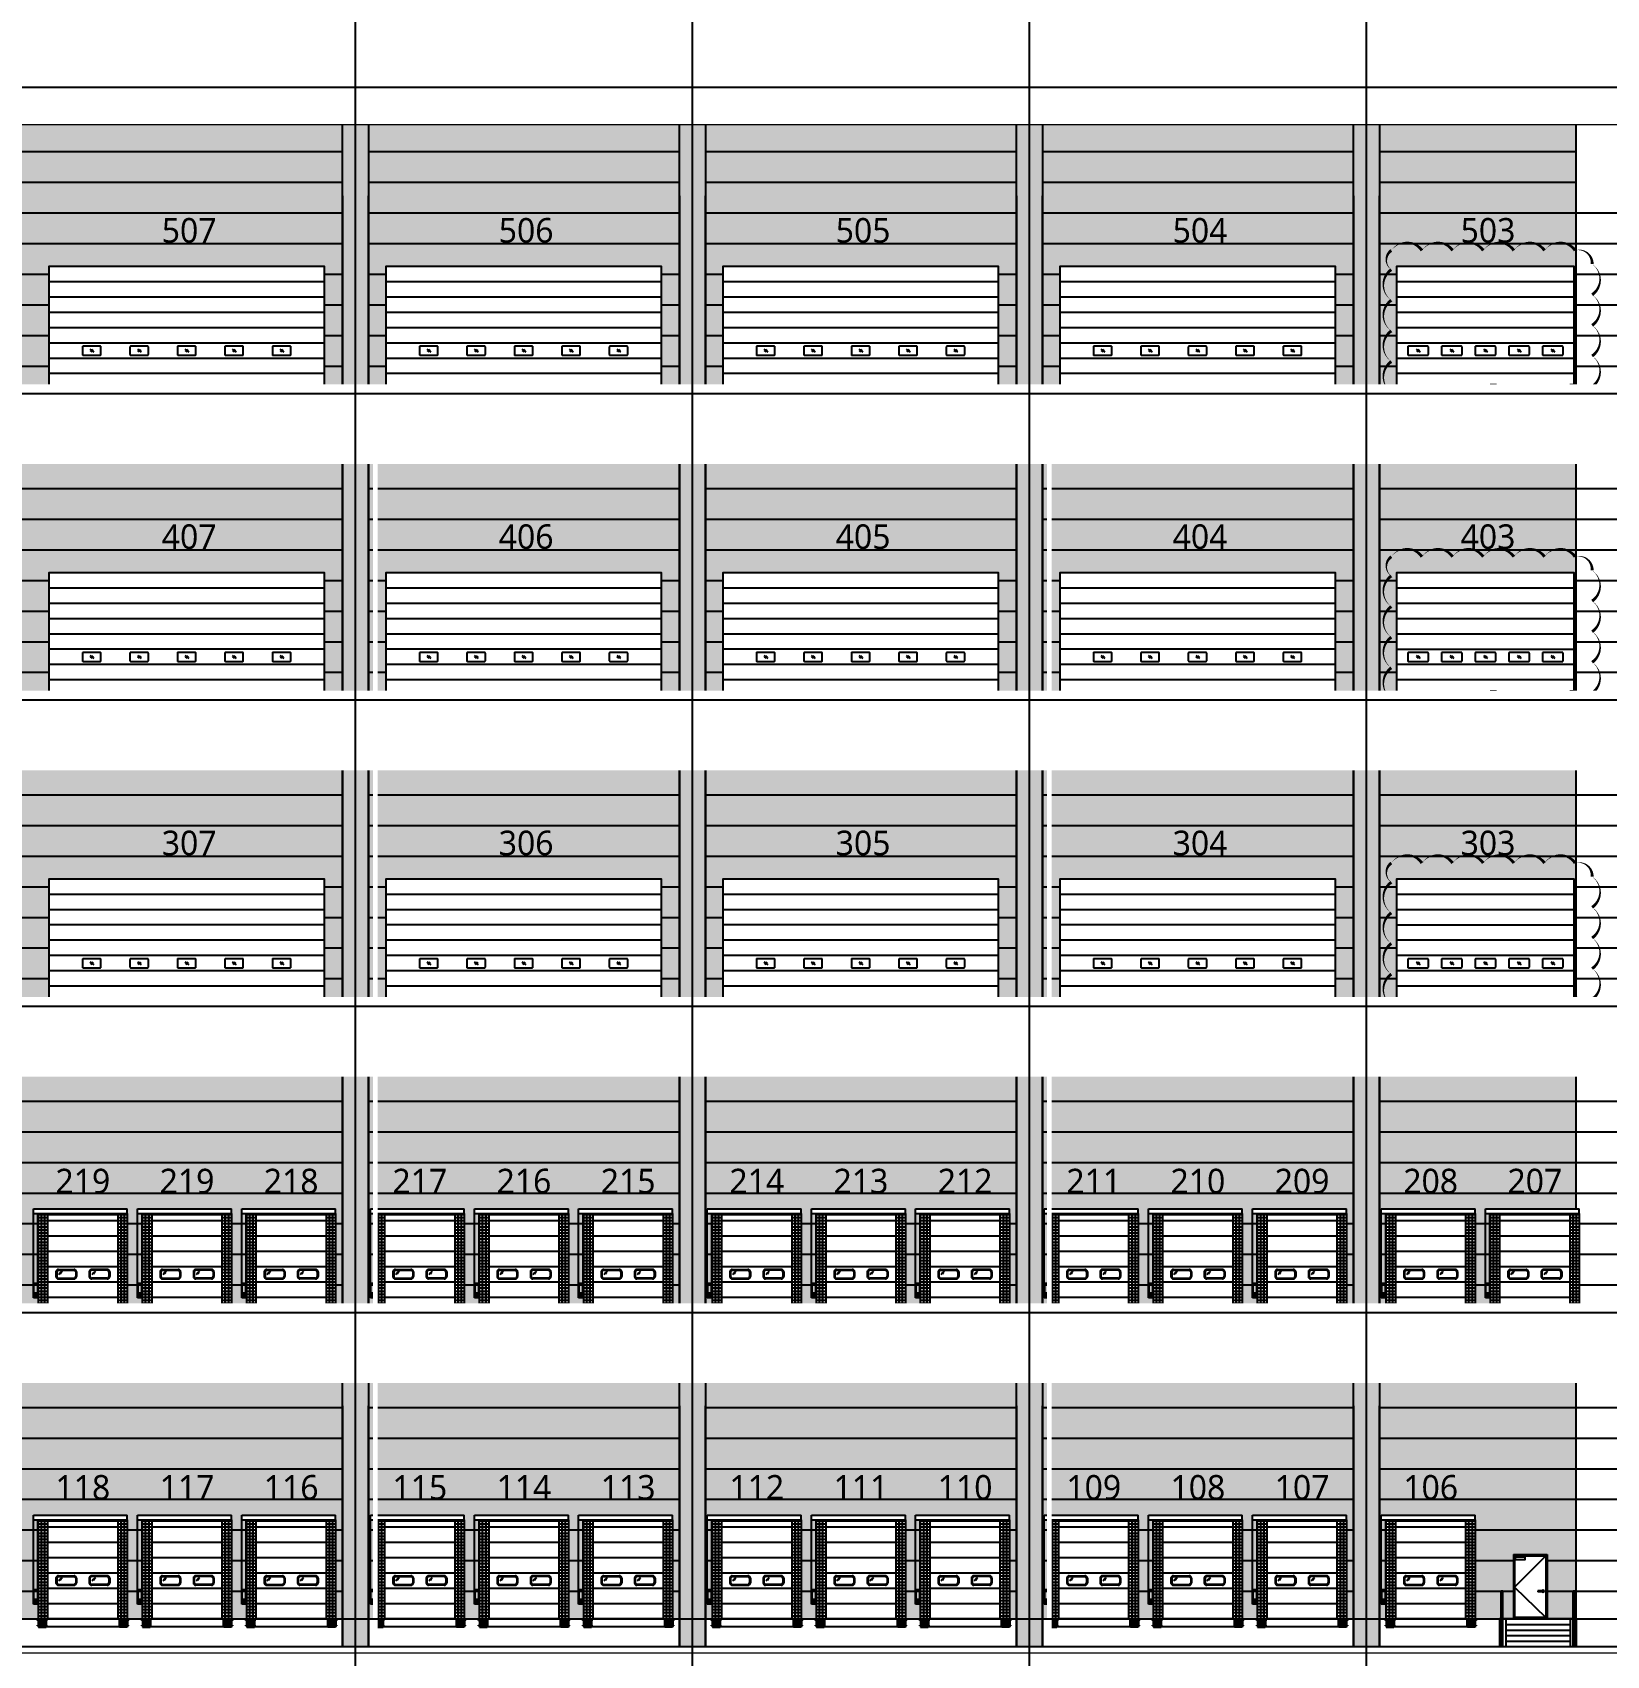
# Model space of a CAD drawing. Header units: millimetres. Extents: x 37653813 to 38677796, y 586285 to 874285.
# Drawn here: x 37830206 to 37881591, y 639234 to 692224 of the extents above; entities that cross this region are included whole.
import ezdxf
from ezdxf.enums import TextEntityAlignment as Align

# ---------------------------------------------------------------- set-up
doc = ezdxf.new("R2010")
doc.units = ezdxf.units.MM
doc.header["$LTSCALE"] = 1000
doc.header["$MEASUREMENT"] = 0
doc.linetypes.add('-HID', pattern=[2.5, 1.5, -1])
doc.linetypes.add('CEN', pattern=[62, 60, -1, 0, -1])
doc.layers.get('0').update_dxf_attribs({"linetype": 'CONTINUOUS'})
doc.layers.get('Defpoints').update_dxf_attribs({"color": 161, "linetype": 'CONTINUOUS'})
for name, color, linetype in [('251', 251, 'CONTINUOUS'), ('cen', 1, 'CONTINUOUS'), ('center(창호)', 1, 'CEN'), ('DOOR', 4, 'CONTINUOUS'), ('DOOR-ELE', 252, 'CONTINUOUS'), ('ELE-2', 3, 'CONTINUOUS'), ('ELE-3', 7, 'CONTINUOUS'), ('ELE-4', 6, 'CONTINUOUS'), ('ELE-5', 5, 'CONTINUOUS'), ('ELE2', 3, 'CONTINUOUS'), ('ELE3', 6, 'CONTINUOUS'), ('ELE4', 4, 'CONTINUOUS'), ('ELE9', 9, 'CONTINUOUS'), ('h 253', 253, 'CONTINUOUS'), ('HAT-251', 251, 'CONTINUOUS'), ('HAT-253', 253, 'CONTINUOUS'), ('LAND-2', 4, 'CONTINUOUS'), ('OPEN', 1, '-HID'), ('RAMP-ELE2', 4, 'CONTINUOUS'), ('SST 선홈통', 252, 'CONTINUOUS'), ('TEX', 3, 'CONTINUOUS'), ('WAL', 3, 'CONTINUOUS'), ('WIPEOUT', 7, 'CONTINUOUS'), ('먹-흰색 255', 255, 'CONTINUOUS')]:
    doc.layers.add(name, color=color, linetype=linetype)
doc.layers.add('A 253', color=253, linetype='CONTINUOUS', lineweight=9)
doc.layers.add('A 254', color=254, linetype='CONTINUOUS', lineweight=9)
doc.styles.add('나눔바른고딕', font='NanumBarunGothic.ttf')

# ---------------------------------------------------------------- blocks, each defined once
blk = doc.blocks.new('저온 OVERHEAD DOOR')
blk.add_wipeout([(2600, 3382), (-465, 3382), (-465, 3230), (-300, 3230), (-300, -250), (2600, -250)]).dxf.layer = 'ELE-5'
at = {"ltscale": 2}
for points in [[(-100, 3230), (-200, 3230), (-200, 0), (-100, 0)], [(2500, 3230), (2400, 3230), (2400, 0), (2500, 0)]]:
    blk.add_hatch(color=256, dxfattribs=at).paths.add_polyline_path(points)
for p, q in [((-465, 3382), (2600, 3382)), ((-465, 482), (-465, 3382)), ((-465, 3230), (2600, 3230)), ((-315, 482), (-315, 3230)), ((2600, 3230), (2600, 3382)), ((272, 1325), (272, 1175)), ((297, 1325), (297, 1175)), ((352, 1405), (862, 1405)), ((352, 1405), (862, 1405)), ((352, 1380), (862, 1380)), ((352, 1380), (862, 1380)), ((352, 1120), (862, 1120)), ((352, 1095), (862, 1095)), ((471, 1339), (357, 1230)), ((441, 1329), (368, 1260)), ((444, 1289), (409, 1253)), ((917, 1325), (917, 1175)), ((942, 1325), (942, 1175)), ((1358, 1325), (1358, 1175)), ((1383, 1325), (1383, 1175)), ((1948, 1405), (1438, 1405)), ((1948, 1405), (1438, 1405)), ((1948, 1380), (1438, 1380)), ((1948, 1380), (1438, 1380)), ((1948, 1120), (1438, 1120)), ((1948, 1095), (1438, 1095)), ((1558, 1339), (1444, 1230)), ((1528, 1329), (1455, 1260)), ((1531, 1289), (1496, 1253)), ((2003, 1325), (2003, 1175)), ((2028, 1325), (2028, 1175)), ((-445, 553), (-445, 953)), ((-445, 953), (-325, 953)), ((-445, 641), (-325, 641)), ((-445, 553), (-325, 553)), ((-425, 565), (-425, 574)), ((-355, 581), (-415, 581)), ((-415, 565), (-415, 574)), ((-390, 937), (-390, 928)), ((-385, 581), (-385, 641)), ((-380, 937), (-380, 928)), ((-355, 565), (-355, 574)), ((-345, 565), (-345, 574)), ((-325, 553), (-325, 953)), ((-315, 482), (-465, 482)), ((-300, 0), (-300, -270)), ((-300, 0), (-50, 0)), ((-290, 0), (-290, -270)), ((-280, 0), (-280, -270)), ((-270, 0), (-270, -270)), ((-260, 0), (-260, -270)), ((-250, 0), (-250, -270)), ((-240, 0), (-240, -270)), ((-230, 0), (-230, -270)), ((-220, 0), (-220, -270)), ((-210, 0), (-210, -270)), ((-200, 0), (-200, -270)), ((-190, 0), (-190, -270)), ((-180, 0), (-180, -270)), ((-170, 0), (-170, -270)), ((-160, 0), (-160, -270)), ((-150, 0), (-150, -270)), ((-140, 0), (-140, -270)), ((-130, 0), (-130, -270)), ((-120, 0), (-120, -270)), ((-110, 0), (-110, -270)), ((-100, 0), (-100, -270)), ((-90, 0), (-90, -270)), ((-80, 0), (-80, -270)), ((-70, 0), (-70, -270)), ((-60, 0), (-60, -270)), ((-50, 0), (-50, -270)), ((2600, 0), (2350, 0)), ((2350, 0), (2350, -270)), ((2360, 0), (2360, -270)), ((2370, 0), (2370, -270)), ((2380, 0), (2380, -270)), ((2390, 0), (2390, -270)), ((2400, 0), (2400, -270)), ((2410, 0), (2410, -270)), ((2420, 0), (2420, -270)), ((2430, 0), (2430, -270)), ((2440, 0), (2440, -270)), ((2450, 0), (2450, -270)), ((2460, 0), (2460, -270)), ((2470, 0), (2470, -270)), ((2480, 0), (2480, -270)), ((2490, 0), (2490, -270)), ((2500, 0), (2500, -270)), ((2510, 0), (2510, -270)), ((2520, 0), (2520, -270)), ((2530, 0), (2530, -270)), ((2540, 0), (2540, -270)), ((2550, 0), (2550, -270)), ((2560, 0), (2560, -270)), ((2570, 0), (2570, -270)), ((2580, 0), (2580, -270)), ((2590, 0), (2590, -270)), ((2600, 0), (2600, -270)), ((-329, -42), (-330, -43)), ((-330, -43), (-330, -59)), ((-330, -59), (-329, -60)), ((-329, -210), (-330, -211)), ((-330, -211), (-330, -227)), ((-330, -227), (-329, -228)), ((-329, -42), (-317, -42)), ((-329, -60), (-317, -60)), ((-329, -210), (-317, -210)), ((-329, -228), (-317, -228)), ((-317, -40), (-317, -62)), ((-306, -40), (-317, -40)), ((-317, -42), (-44, -42)), ((-317, -60), (-44, -60)), ((-306, -62), (-317, -62)), ((-317, -208), (-317, -230)), ((-306, -208), (-317, -208)), ((-317, -210), (-44, -210)), ((-317, -228), (-44, -228)), ((-306, -230), (-317, -230)), ((-306, -15), (-300, -15)), ((-306, -15), (-306, -255)), ((-306, -25), (-296, -15)), ((-306, -25), (-306, -245)), ((-296, -255), (-306, -245)), ((-306, -255), (-300, -255)), ((-300, -15), (-300, -255)), ((-300, -245), (-300, -270)), ((-300, -270), (-50, -270)), ((-231, -15), (-296, -15)), ((-231, -255), (-296, -255)), ((-231, -255), (-231, -15)), ((-119, -25), (-109, -15)), ((-119, -25), (-119, -245)), ((-109, -255), (-119, -245)), ((-50, -15), (-109, -15)), ((-50, -255), (-109, -255)), ((-50, -15), (-44, -15)), ((-50, -15), (-50, -255)), ((-50, -245), (-50, -270)), ((-50, -255), (-44, -255)), ((-44, -15), (-44, -255)), ((-37, -40), (-44, -40)), ((-37, -62), (-44, -62)), ((-37, -208), (-44, -208)), ((-37, -230), (-44, -230)), ((-37, -40), (-37, -62)), ((-37, -208), (-37, -230)), ((2337, -40), (2337, -62)), ((2337, -40), (2344, -40)), ((2337, -62), (2344, -62)), ((2337, -208), (2337, -230)), ((2337, -208), (2344, -208)), ((2337, -230), (2344, -230)), ((2350, -15), (2344, -15)), ((2344, -15), (2344, -255)), ((2617, -42), (2344, -42)), ((2617, -60), (2344, -60)), ((2617, -210), (2344, -210)), ((2617, -228), (2344, -228)), ((2350, -255), (2344, -255)), ((2350, -15), (2409, -15)), ((2350, -15), (2350, -255)), ((2350, -245), (2350, -270)), ((2350, -255), (2409, -255)), ((2600, -270), (2350, -270)), ((2419, -25), (2409, -15)), ((2409, -255), (2419, -245)), ((2419, -25), (2419, -245)), ((2531, -15), (2596, -15)), ((2531, -255), (2531, -15)), ((2531, -255), (2596, -255)), ((2606, -25), (2596, -15)), ((2596, -255), (2606, -245)), ((2606, -15), (2600, -15)), ((2600, -15), (2600, -255)), ((2600, -245), (2600, -270)), ((2606, -255), (2600, -255)), ((2606, -15), (2606, -255)), ((2606, -25), (2606, -245)), ((2606, -40), (2617, -40)), ((2606, -62), (2617, -62)), ((2606, -208), (2617, -208)), ((2606, -230), (2617, -230)), ((2617, -40), (2617, -62)), ((2629, -42), (2617, -42)), ((2629, -60), (2617, -60)), ((2617, -208), (2617, -230)), ((2629, -210), (2617, -210)), ((2629, -228), (2617, -228)), ((2629, -42), (2630, -43)), ((2630, -59), (2629, -60)), ((2629, -210), (2630, -211)), ((2630, -227), (2629, -228)), ((2630, -43), (2630, -59)), ((2630, -211), (2630, -227))]:
    blk.add_line(p, q)
at = {"linetype": 'Continuous', "lineweight": -3}
for p, q in [((-300, 3200), (0, 3200)), ((0, 3200), (2300, 3200)), ((2300, 3200), (2600, 3200)), ((-300, 3100), (0, 3100)), ((-300, 3100), (0, 3100)), ((-300, 3000), (0, 3000)), ((-300, 3000), (0, 3000)), ((-300, 2900), (0, 2900)), ((-300, 2900), (0, 2900)), ((-300, 2800), (0, 2800)), ((-300, 2800), (0, 2800)), ((-300, 2800), (0, 2800)), ((-300, 2700), (0, 2700)), ((-300, 2700), (0, 2700)), ((-300, 2700), (0, 2700)), ((-300, 2700), (0, 2700)), ((-300, 2700), (0, 2700)), ((-300, 2700), (0, 2700)), ((-300, 2700), (0, 2700)), ((-300, 2700), (0, 2700)), ((-300, 2700), (0, 2700)), ((0, 3000), (2300, 3000)), ((2300, 3100), (2600, 3100)), ((2300, 3100), (2600, 3100)), ((2300, 3000), (2600, 3000)), ((2300, 3000), (2600, 3000)), ((2300, 2900), (2600, 2900)), ((2300, 2900), (2600, 2900)), ((2300, 2800), (2600, 2800)), ((2300, 2800), (2600, 2800)), ((2300, 2800), (2600, 2800)), ((2300, 2700), (2600, 2700)), ((2300, 2700), (2600, 2700)), ((2300, 2700), (2600, 2700)), ((2300, 2700), (2600, 2700)), ((2300, 2700), (2600, 2700)), ((2300, 2700), (2600, 2700)), ((2300, 2700), (2600, 2700)), ((2300, 2700), (2600, 2700)), ((2300, 2700), (2600, 2700)), ((-300, 2600), (0, 2600)), ((-300, 2600), (0, 2600)), ((-300, 2600), (0, 2600)), ((-300, 2600), (0, 2600)), ((-300, 2600), (0, 2600)), ((-300, 2600), (0, 2600)), ((-300, 2600), (0, 2600)), ((-300, 2600), (0, 2600)), ((-300, 2600), (0, 2600)), ((-300, 2600), (0, 2600)), ((-300, 2600), (0, 2600)), ((-300, 2600), (0, 2600)), ((-300, 2600), (0, 2600)), ((-300, 2600), (0, 2600)), ((-300, 2600), (0, 2600)), ((-300, 2600), (0, 2600)), ((-300, 2600), (0, 2600)), ((-300, 2600), (0, 2600)), ((-300, 2500), (0, 2500)), ((-300, 2500), (0, 2500)), ((-300, 2500), (0, 2500)), ((-300, 2500), (0, 2500)), ((-300, 2500), (0, 2500)), ((-300, 2500), (0, 2500)), ((-300, 2500), (0, 2500)), ((-300, 2500), (0, 2500)), ((-300, 2500), (0, 2500)), ((-300, 2500), (0, 2500)), ((-300, 2500), (0, 2500)), ((-300, 2500), (0, 2500)), ((-300, 2500), (0, 2500)), ((-300, 2500), (0, 2500)), ((-300, 2500), (0, 2500)), ((-300, 2500), (0, 2500)), ((-300, 2500), (0, 2500)), ((-300, 2500), (0, 2500)), ((-300, 2400), (0, 2400)), ((-300, 2400), (0, 2400)), ((-300, 2400), (0, 2400)), ((-300, 2400), (0, 2400)), ((-300, 2400), (0, 2400)), ((-300, 2400), (0, 2400)), ((-300, 2400), (0, 2400)), ((-300, 2400), (0, 2400)), ((-300, 2400), (0, 2400)), ((-300, 2400), (0, 2400)), ((-300, 2400), (0, 2400)), ((-300, 2400), (0, 2400)), ((-300, 2400), (0, 2400)), ((-300, 2400), (0, 2400)), ((-300, 2400), (0, 2400)), ((-300, 2400), (0, 2400)), ((-300, 2400), (0, 2400)), ((-300, 2400), (0, 2400)), ((-300, 2300), (0, 2300)), ((-300, 2300), (0, 2300)), ((-300, 2300), (0, 2300)), ((-300, 2300), (0, 2300)), ((-300, 2300), (0, 2300)), ((-300, 2300), (0, 2300)), ((-300, 2300), (0, 2300)), ((-300, 2300), (0, 2300)), ((-300, 2300), (0, 2300)), ((-300, 2300), (0, 2300)), ((-300, 2300), (0, 2300)), ((-300, 2300), (0, 2300)), ((-300, 2300), (0, 2300)), ((-300, 2300), (0, 2300)), ((-300, 2300), (0, 2300)), ((-300, 2300), (0, 2300)), ((-300, 2300), (0, 2300)), ((-300, 2300), (0, 2300)), ((-300, 2200), (0, 2200)), ((-300, 2200), (0, 2200)), ((-300, 2200), (0, 2200)), ((-300, 2200), (0, 2200)), ((-300, 2200), (0, 2200)), ((-300, 2200), (0, 2200)), ((-300, 2200), (0, 2200)), ((-300, 2200), (0, 2200)), ((-300, 2200), (0, 2200)), ((-300, 2200), (0, 2200)), ((-300, 2200), (0, 2200)), ((-300, 2200), (0, 2200)), ((2300, 2600), (2600, 2600)), ((2300, 2600), (2600, 2600)), ((2300, 2600), (2600, 2600)), ((2300, 2600), (2600, 2600)), ((2300, 2600), (2600, 2600)), ((2300, 2600), (2600, 2600)), ((2300, 2600), (2600, 2600)), ((2300, 2600), (2600, 2600)), ((2300, 2600), (2600, 2600)), ((2300, 2600), (2600, 2600)), ((2300, 2600), (2600, 2600)), ((2300, 2600), (2600, 2600)), ((2300, 2600), (2600, 2600)), ((2300, 2600), (2600, 2600)), ((2300, 2600), (2600, 2600)), ((2300, 2600), (2600, 2600)), ((2300, 2600), (2600, 2600)), ((2300, 2600), (2600, 2600)), ((2300, 2500), (2600, 2500)), ((2300, 2500), (2600, 2500)), ((2300, 2500), (2600, 2500)), ((2300, 2500), (2600, 2500)), ((2300, 2500), (2600, 2500)), ((2300, 2500), (2600, 2500)), ((2300, 2500), (2600, 2500)), ((2300, 2500), (2600, 2500)), ((2300, 2500), (2600, 2500)), ((2300, 2500), (2600, 2500)), ((2300, 2500), (2600, 2500)), ((2300, 2500), (2600, 2500)), ((2300, 2500), (2600, 2500)), ((2300, 2500), (2600, 2500)), ((2300, 2500), (2600, 2500)), ((2300, 2500), (2600, 2500)), ((2300, 2500), (2600, 2500)), ((2300, 2500), (2600, 2500)), ((2300, 2400), (2600, 2400)), ((2300, 2400), (2600, 2400)), ((2300, 2400), (2600, 2400)), ((2300, 2400), (2600, 2400)), ((2300, 2400), (2600, 2400)), ((2300, 2400), (2600, 2400)), ((2300, 2400), (2600, 2400)), ((2300, 2400), (2600, 2400)), ((2300, 2400), (2600, 2400)), ((2300, 2400), (2600, 2400)), ((2300, 2400), (2600, 2400)), ((2300, 2400), (2600, 2400)), ((2300, 2400), (2600, 2400)), ((2300, 2400), (2600, 2400)), ((2300, 2400), (2600, 2400)), ((2300, 2400), (2600, 2400)), ((2300, 2400), (2600, 2400)), ((2300, 2400), (2600, 2400)), ((2300, 2300), (2600, 2300)), ((2300, 2300), (2600, 2300)), ((2300, 2300), (2600, 2300)), ((2300, 2300), (2600, 2300)), ((2300, 2300), (2600, 2300)), ((2300, 2300), (2600, 2300)), ((2300, 2300), (2600, 2300)), ((2300, 2300), (2600, 2300)), ((2300, 2300), (2600, 2300)), ((2300, 2300), (2600, 2300)), ((2300, 2300), (2600, 2300)), ((2300, 2300), (2600, 2300)), ((2300, 2300), (2600, 2300)), ((2300, 2300), (2600, 2300)), ((2300, 2300), (2600, 2300)), ((2300, 2300), (2600, 2300)), ((2300, 2300), (2600, 2300)), ((2300, 2300), (2600, 2300)), ((2300, 2200), (2600, 2200)), ((2300, 2200), (2600, 2200)), ((2300, 2200), (2600, 2200)), ((2300, 2200), (2600, 2200)), ((2300, 2200), (2600, 2200)), ((2300, 2200), (2600, 2200)), ((2300, 2200), (2600, 2200)), ((2300, 2200), (2600, 2200)), ((2300, 2200), (2600, 2200)), ((2300, 2200), (2600, 2200)), ((2300, 2200), (2600, 2200)), ((2300, 2200), (2600, 2200)), ((-300, 2100), (0, 2100)), ((-300, 2100), (0, 2100)), ((-300, 2100), (0, 2100)), ((-300, 2100), (0, 2100)), ((-300, 2100), (0, 2100)), ((-300, 2100), (0, 2100)), ((-300, 2100), (0, 2100)), ((-300, 2100), (0, 2100)), ((-300, 2100), (0, 2100)), ((-300, 2100), (0, 2100)), ((-300, 2100), (0, 2100)), ((-300, 2100), (0, 2100)), ((-300, 2000), (0, 2000)), ((-300, 2000), (0, 2000)), ((-300, 2000), (0, 2000)), ((-300, 2000), (0, 2000)), ((-300, 2000), (0, 2000)), ((-300, 2000), (0, 2000)), ((-300, 2000), (0, 2000)), ((-300, 2000), (0, 2000)), ((-300, 2000), (0, 2000)), ((-300, 2000), (0, 2000)), ((-300, 2000), (0, 2000)), ((-300, 2000), (0, 2000)), ((-300, 1900), (0, 1900)), ((-300, 1900), (0, 1900)), ((-300, 1900), (0, 1900)), ((-300, 1900), (0, 1900)), ((-300, 1900), (0, 1900)), ((-300, 1900), (0, 1900)), ((-300, 1900), (0, 1900)), ((-300, 1900), (0, 1900)), ((-300, 1900), (0, 1900)), ((-300, 1900), (0, 1900)), ((-300, 1900), (0, 1900)), ((-300, 1900), (0, 1900)), ((-300, 1800), (0, 1800)), ((-300, 1800), (0, 1800)), ((-300, 1800), (0, 1800)), ((-300, 1800), (0, 1800)), ((-300, 1800), (0, 1800)), ((-300, 1800), (0, 1800)), ((-300, 1800), (0, 1800)), ((-300, 1800), (0, 1800)), ((-300, 1800), (0, 1800)), ((-300, 1800), (0, 1800)), ((-300, 1800), (0, 1800)), ((-300, 1800), (0, 1800)), ((-300, 1700), (0, 1700)), ((-300, 1700), (0, 1700)), ((-300, 1700), (0, 1700)), ((-300, 1700), (0, 1700)), ((-300, 1700), (0, 1700)), ((-300, 1700), (0, 1700)), ((-300, 1700), (0, 1700)), ((-300, 1700), (0, 1700)), ((-300, 1700), (0, 1700)), ((-300, 1700), (0, 1700)), ((-300, 1700), (0, 1700)), ((-300, 1700), (0, 1700)), ((-300, 1600), (0, 1600)), ((-300, 1600), (0, 1600)), ((-300, 1600), (0, 1600)), ((2300, 2100), (2600, 2100)), ((2300, 2100), (2600, 2100)), ((2300, 2100), (2600, 2100)), ((2300, 2100), (2600, 2100)), ((2300, 2100), (2600, 2100)), ((2300, 2100), (2600, 2100)), ((2300, 2100), (2600, 2100)), ((2300, 2100), (2600, 2100)), ((2300, 2100), (2600, 2100)), ((2300, 2100), (2600, 2100)), ((2300, 2100), (2600, 2100)), ((2300, 2100), (2600, 2100)), ((2300, 2000), (2600, 2000)), ((2300, 2000), (2600, 2000)), ((2300, 2000), (2600, 2000)), ((2300, 2000), (2600, 2000)), ((2300, 2000), (2600, 2000)), ((2300, 2000), (2600, 2000)), ((2300, 2000), (2600, 2000)), ((2300, 2000), (2600, 2000)), ((2300, 2000), (2600, 2000)), ((2300, 2000), (2600, 2000)), ((2300, 2000), (2600, 2000)), ((2300, 2000), (2600, 2000)), ((2300, 1900), (2600, 1900)), ((2300, 1900), (2600, 1900)), ((2300, 1900), (2600, 1900)), ((2300, 1900), (2600, 1900)), ((2300, 1900), (2600, 1900)), ((2300, 1900), (2600, 1900)), ((2300, 1900), (2600, 1900)), ((2300, 1900), (2600, 1900)), ((2300, 1900), (2600, 1900)), ((2300, 1900), (2600, 1900)), ((2300, 1900), (2600, 1900)), ((2300, 1900), (2600, 1900)), ((2300, 1800), (2600, 1800)), ((2300, 1800), (2600, 1800)), ((2300, 1800), (2600, 1800)), ((2300, 1800), (2600, 1800)), ((2300, 1800), (2600, 1800)), ((2300, 1800), (2600, 1800)), ((2300, 1800), (2600, 1800)), ((2300, 1800), (2600, 1800)), ((2300, 1800), (2600, 1800)), ((2300, 1800), (2600, 1800)), ((2300, 1800), (2600, 1800)), ((2300, 1800), (2600, 1800)), ((2300, 1700), (2600, 1700)), ((2300, 1700), (2600, 1700)), ((2300, 1700), (2600, 1700)), ((2300, 1700), (2600, 1700)), ((2300, 1700), (2600, 1700)), ((2300, 1700), (2600, 1700)), ((2300, 1700), (2600, 1700)), ((2300, 1700), (2600, 1700)), ((2300, 1700), (2600, 1700)), ((2300, 1700), (2600, 1700)), ((2300, 1700), (2600, 1700)), ((2300, 1700), (2600, 1700)), ((2300, 1600), (2600, 1600)), ((2300, 1600), (2600, 1600)), ((2300, 1600), (2600, 1600)), ((-300, 1500), (0, 1500)), ((-300, 1500), (0, 1500)), ((-300, 1500), (0, 1500)), ((-300, 1400), (0, 1400)), ((-300, 1400), (0, 1400)), ((-300, 1400), (0, 1400)), ((-300, 1300), (0, 1300)), ((-300, 1300), (0, 1300)), ((-300, 1200), (0, 1200)), ((-300, 1200), (0, 1200)), ((-300, 1100), (0, 1100)), ((2300, 1500), (2600, 1500)), ((2300, 1500), (2600, 1500)), ((2300, 1500), (2600, 1500)), ((2300, 1400), (2600, 1400)), ((2300, 1400), (2600, 1400)), ((2300, 1400), (2600, 1400)), ((2300, 1300), (2600, 1300)), ((2300, 1300), (2600, 1300)), ((2300, 1200), (2600, 1200)), ((2300, 1200), (2600, 1200)), ((2300, 1100), (2600, 1100)), ((-300, 1000), (0, 1000)), ((-300, 900), (0, 900)), ((-300, 800), (0, 800)), ((-300, 700), (0, 700)), ((-300, 600), (0, 600)), ((2300, 1000), (2600, 1000)), ((2300, 900), (2600, 900)), ((2300, 800), (2600, 800)), ((2300, 700), (2600, 700)), ((2300, 600), (2600, 600)), ((-300, 500), (0, 500)), ((-300, 400), (0, 400)), ((-300, 300), (0, 300)), ((-300, 200), (0, 200)), ((-300, 100), (0, 100)), ((2300, 500), (2600, 500)), ((2300, 400), (2600, 400)), ((2300, 300), (2600, 300)), ((2300, 200), (2600, 200)), ((2300, 100), (2600, 100))]:
    blk.add_line(p, q, dxfattribs=at)
at = {"linetype": 'ByBlock', "ltscale": 0.017}
for p, q in [((0, 2500), (2300, 2500)), ((0, 2500), (2300, 2500)), ((0, 2500), (2300, 2500)), ((0, 2500), (2300, 2500)), ((0, 2000), (2300, 2000)), ((0, 1500), (2300, 1500)), ((0, 1000), (2300, 1000)), ((0, 500), (2300, 500))]:
    blk.add_line(p, q, dxfattribs=at)
at = {"linetype": 'ByBlock'}
for p, q in [((-330, -43), (-44, -43)), ((-330, -59), (-44, -59)), ((-330, -211), (-44, -211)), ((-330, -227), (-44, -227)), ((-329, -60), (-329, -42)), ((-329, -228), (-329, -210)), ((2630, -43), (2344, -43)), ((2630, -59), (2344, -59)), ((2630, -211), (2344, -211)), ((2630, -227), (2344, -227)), ((2629, -60), (2629, -42)), ((2629, -228), (2629, -210))]:
    blk.add_line(p, q, dxfattribs=at)
at = {"ltscale": 0.002}
for points in [[(-300, 3230), (0, 3230), (0, 0), (-300, 0)], [(-200, 3230), (-100, 3230), (-100, 0), (-200, 0)], [(2300, 3230), (2600, 3230), (2600, 0), (2300, 0)], [(2400, 3230), (2500, 3230), (2500, 0), (2400, 0)], [(-44, -250), (2344, -250), (2344, 0), (-44, 0)]]:
    blk.add_lwpolyline(points, close=True, dxfattribs=at)
for points in [[(2419, 0), (2350, 0)], [(-119, 0), (-50, 0)]]:
    blk.add_lwpolyline(points)
for centre in [(-282, -51), (-282, -219), (-95, -51), (-95, -219), (2395, -51), (2395, -219), (2582, -51), (2582, -219)]:
    blk.add_circle(centre, 10.2)
for centre, radius, start, end in [((352, 1325), 80, 90, 180), ((352, 1325), 80, 90, 180), ((352, 1175), 80, 180, 270), ((352, 1325), 55, 90, 180), ((352, 1325), 55, 90, 180), ((352, 1175), 55, 180, 270), ((862, 1325), 80, 0, 90), ((862, 1325), 80, 0, 90), ((862, 1325), 55, 0, 90), ((862, 1325), 55, 0, 90), ((862, 1175), 80, 270, 0), ((862, 1175), 55, 270, 0), ((1438, 1325), 80, 90, 180), ((1438, 1325), 80, 90, 180), ((1438, 1175), 80, 180, 270), ((1438, 1325), 55, 90, 180), ((1438, 1325), 55, 90, 180), ((1438, 1175), 55, 180, 270), ((1948, 1325), 80, 0, 90), ((1948, 1325), 80, 0, 90), ((1948, 1325), 55, 0, 90), ((1948, 1325), 55, 0, 90), ((1948, 1175), 80, 270, 0), ((1948, 1175), 55, 270, 0), ((-420, 581), 8.5, 90.0011, 231.8541), ((-420, 565), 5.25, 179.9994, 270), ((-420, 581), 8.5, 308.1459, 89.9989), ((-420, 565), 5.25, 270, 0.0006), ((-385, 921), 8.5, 128.1459, 269.9989), ((-385, 937), 5.25, 90, 180.0006), ((-385, 937), 5.25, 359.9994, 90), ((-385, 921), 8.5, 270.0011, 51.8541), ((-350, 581), 8.5, 90.0011, 231.8541), ((-350, 565), 5.25, 179.9994, 270), ((-350, 581), 8.5, 308.1459, 89.9989), ((-350, 565), 5.25, 270, 0.0006)]:
    blk.add_arc(centre, radius, start, end)
blk = doc.blocks.new('dkslfkdfgfdg')
at = {"ltscale": 0.1}
blk.add_wipeout([(37802149, 746787), (37802999, 746787), (37802999, 758287), (37802149, 758287)], dxfattribs=at).dxf.layer = 'HAT-251'
at = {"layer": 'HAT-251', "ltscale": 0.1}
h = blk.add_hatch(color=256, dxfattribs=at)
h.dxf.hatch_style = 1
h.paths.add_polyline_path([(37802149, 758287), (37802999, 758287), (37802999, 746787), (37802149, 746787)])
at = {"layer": 'ELE-3', "ltscale": 0.1}
blk.add_lwpolyline([(37802149, 758287), (37802999, 758287), (37802999, 746787), (37802149, 746787)], close=True, dxfattribs=at)
at = {"layer": 'ELE-3', "ltscale": 1000}
blk.add_lwpolyline([(37802999, 746787), (37802999, 754837)], dxfattribs=at)
at = {"layer": 'HAT-251', "ltscale": 0.1}
blk.add_lwpolyline([(37802999, 746787), (37802149, 746787), (37802149, 758287), (37802999, 758287)], close=True, dxfattribs=at)
blk.add_lwpolyline([(37802149, 754837), (37802149, 746787)], dxfattribs=at)
blk = doc.blocks.new('A$Cdbf718c8')
blk.add_wipeout([(5800, 4150), (0, 4150), (0, 0), (5800, 0)]).dxf.layer = 'A 253'
at = {"layer": 'A 254'}
h = blk.add_hatch(dxfattribs=at)
h.set_pattern_fill('ANSI38', color=256, scale=500, style=0)
h.set_pattern_definition([(45, (5332897.827, -1487961.66), (-44.1941738, 44.1941738), []), (135, (5332897.827, -1487961.66), (-132.5825215, 44.1941738), [156.25, -93.75])])
h.paths.add_polyline_path([(0, 150), (5800, 150), (5800, 0), (0, 0)])
blk.add_lwpolyline([(0, 150), (5800, 150), (5800, 0), (0, 0)], close=True, dxfattribs=at)
at = {"layer": 'DOOR', "color": 252}
for p, q in [((5800, 3650), (0, 3650)), ((5800, 3150), (0, 3150)), ((5800, 2650), (0, 2650)), ((5800, 2150), (0, 2150)), ((5800, 1650), (0, 1650)), ((5800, 1150), (0, 1150)), ((637, 1446, -21), (766, 1347, -21)), ((646, 1403, -21), (700, 1362, -21)), ((693, 1436, -21), (747, 1399, -21)), ((1736, 1446, -21), (1865, 1347, -21)), ((1745, 1403, -21), (1799, 1362, -21)), ((1793, 1436, -21), (1846, 1399, -21)), ((2836, 1446, -21), (2964, 1347, -21)), ((2844, 1403, -21), (2898, 1362, -21)), ((2892, 1436, -21), (2946, 1399, -21)), ((3935, 1446, -21), (4064, 1347, -21)), ((3943, 1403, -21), (3997, 1362, -21)), ((3991, 1436, -21), (4045, 1399, -21)), ((5034, 1446, -21), (5163, 1347, -21)), ((5042, 1403, -21), (5096, 1362, -21)), ((5090, 1436, -21), (5144, 1399, -21)), ((5800, 650), (0, 650))]:
    blk.add_line(p, q, dxfattribs=at)
at = {"layer": 'DOOR', "color": 252, "elevation": -21}
for points in [[(1037, 1278), (1037, 1522, 0.414214), (1008, 1550), (395, 1550, 0.414214), (367, 1522), (367, 1278, 0.414214), (395, 1250), (1008, 1250, 0.414214)], [(2136, 1278), (2136, 1522, 0.414214), (2107, 1550), (1494, 1550, 0.414214), (1466, 1522), (1466, 1278, 0.414214), (1494, 1250), (2107, 1250, 0.414214)], [(3235, 1278), (3235, 1522, 0.414214), (3207, 1550), (2593, 1550, 0.414214), (2565, 1522), (2565, 1278, 0.414214), (2593, 1250), (3207, 1250, 0.414214)], [(4334, 1278), (4334, 1522, 0.414214), (4306, 1550), (3693, 1550, 0.414214), (3664, 1522), (3664, 1278, 0.414214), (3693, 1250), (4306, 1250, 0.414214)], [(5433, 1278), (5433, 1522, 0.414214), (5405, 1550), (4792, 1550, 0.414214), (4763, 1522), (4763, 1278, 0.414214), (4792, 1250), (5405, 1250, 0.414214)]]:
    blk.add_lwpolyline(points, format="xyb", close=True, dxfattribs=at)
at = {"layer": 'ELE-3'}
blk.add_lwpolyline([(0, 150), (5800, 150), (5800, 4150), (0, 4150)], close=True, dxfattribs=at)
blk = doc.blocks.new('DSFSDFSDF')
at = {"ltscale": 0.1}
blk.add_wipeout([(37868001, 639334), (37871601, 639334), (37871601, 690334), (37868001, 690334)], dxfattribs=at)
at = {"layer": 'ELE-4', "ltscale": 0.1}
for p, q in [((37868001, 639334), (37868001, 690334)), ((37871601, 690334), (37871601, 639334))]:
    blk.add_line(p, q, dxfattribs=at)
blk = doc.blocks.new('SDFSDFSDFSDFSF')
at = {"layer": 'cen', "ltscale": 0.1}
for p, q in [((37828151, 613334), (37828151, 700227)), ((37839151, 613334), (37839151, 700227)), ((37850151, 613334), (37850151, 700227)), ((37861151, 613334), (37861151, 700227))]:
    blk.add_line(p, q, dxfattribs=at)
at = {"layer": 'cen', "ltscale": 5}
for p, q in [((37713235, 690434), (37984419, 690434)), ((37713235, 680434), (37984419, 680434)), ((37713235, 670434), (37984419, 670434)), ((37713235, 660434), (37984419, 660434)), ((37713235, 650434), (37984419, 650434)), ((37713235, 640434), (37984419, 640434))]:
    blk.add_line(p, q, dxfattribs=at)
blk = doc.blocks.new('sdjnfksjdfsdf')
at = {"ltscale": 0.1}
blk.add_wipeout([(37762910, 566574), (37899560, 566574), (37899560, 566374), (37762910, 566374)], dxfattribs=at)
at = {"layer": 'LAND-2', "ltscale": 0.1}
blk.add_lwpolyline([(37762910, 566574), (37899560, 566574)], dxfattribs=at)
blk = doc.blocks.new('sdfs')
at = {"layer": 'ELE4', "ltscale": 1000}
for p, q in [((50, 917), (0, 917)), ((200, 917), (100, 917)), ((200, 917), (2300, 917)), ((200, 733), (2300, 733)), ((200, 550), (2300, 550)), ((0, 0), (50, 0)), ((100, 0), (2400, 0)), ((200, 367), (2300, 367)), ((200, 183), (2300, 183)), ((2450, 0), (2500, 0))]:
    blk.add_line(p, q, dxfattribs=at)
for points in [[(0, 917), (0, -183)], [(50, 917), (0, 917)], [(200, 917), (200, -183)], [(2400, 917), (2300, 917), (2300, -183)], [(2500, 917), (2450, 917)], [(2500, 917), (2500, -183)]]:
    blk.add_lwpolyline(points, dxfattribs=at)
at = {"layer": 'ELE9', "ltscale": 1000}
for points in [[(50, -183), (50, 1817)], [(100, 1817), (50, 1817)], [(100, -183), (100, 1817)], [(2400, -183), (2400, 1817)], [(2450, 1817), (2400, 1817)], [(2450, -183), (2450, 1817)], [(100, 817), (50, 817)], [(2450, 817), (2400, 817)]]:
    blk.add_lwpolyline(points, dxfattribs=at)
blk = doc.blocks.new('dfadgfafghkfg')
blk.add_wipeout([(6955869, 1636158), (6956069, 1636158), (6956069, 1635858), (6958469, 1635858), (6958469, 1636158), (6958669, 1636158), (6958669, 1634758), (6955869, 1634758)]).dxf.layer = 'WIPEOUT'
at = {"layer": 'h 253'}
h = blk.add_hatch(dxfattribs=at)
h.set_pattern_fill('ANSI31', color=256, scale=25, angle=315)
h.set_pattern_definition([(0, (6810876.97, 1456858.19), (2e-14, 79.375), [])])
h.paths.add_polyline_path([(6958469, 1634758), (6958469, 1635858), (6956069, 1635858), (6956069, 1634758)])
at = {"layer": 'ELE3'}
for p, q in [((6955869, 1636158), (6955869, 1634758)), ((6956069, 1636158), (6956069, 1634758)), ((6958469, 1636158), (6958469, 1634758)), ((6958669, 1636158), (6958669, 1634758))]:
    blk.add_line(p, q, dxfattribs=at)
for points in [[(6955869, 1636158), (6956069, 1636158)], [(6958469, 1636158), (6958669, 1636158)]]:
    blk.add_lwpolyline(points, dxfattribs=at)
at = {"layer": 'h 253'}
blk.add_lwpolyline([(6956069, 1634758), (6958469, 1634758), (6958469, 1635858), (6956069, 1635858)], close=True, dxfattribs=at)
blk = doc.blocks.new('OHD-1(9000X4000)')
blk.add_wipeout([(16530324, 528576), (16539324, 528576), (16539324, 524426), (16530324, 524426)]).dxf.layer = 'A 253'
at = {"layer": 'A 254'}
h = blk.add_hatch(dxfattribs=at)
h.set_pattern_fill('ANSI38', color=256, scale=500, style=0)
h.set_pattern_definition([(45, (14671987.83, 414398.44), (-44.1941738, 44.1941738), []), (135, (14671987.83, 414398.44), (-132.5825215, 44.1941738), [156.25, -93.75])])
h.paths.add_polyline_path([(16539324, 524576), (16530324, 524576), (16530324, 524426), (16539324, 524426)])
blk.add_lwpolyline([(16539324, 524576), (16530324, 524576), (16530324, 524426), (16539324, 524426)], close=True, dxfattribs=at)
at = {"layer": 'DOOR', "color": 252}
for p, q in [((16530324, 528076), (16539324, 528076)), ((16530324, 527576), (16539324, 527576)), ((16530324, 527076), (16539324, 527076)), ((16530324, 526576), (16539324, 526576)), ((16530324, 526076), (16539324, 526076)), ((16531784, 525872), (16531656, 525773)), ((16531728, 525861), (16531674, 525825)), ((16531776, 525829), (16531722, 525787)), ((16533334, 525872), (16533205, 525773)), ((16533278, 525861), (16533224, 525825)), ((16533325, 525829), (16533271, 525787)), ((16534883, 525872), (16534755, 525773)), ((16534827, 525861), (16534773, 525825)), ((16534875, 525829), (16534821, 525787)), ((16536433, 525872), (16536304, 525773)), ((16536377, 525861), (16536323, 525825)), ((16536424, 525829), (16536371, 525787)), ((16537982, 525872), (16537854, 525773)), ((16537926, 525861), (16537872, 525825)), ((16537974, 525829), (16537920, 525787)), ((16530324, 525576), (16539324, 525576)), ((16530324, 525076), (16539324, 525076))]:
    blk.add_line(p, q, dxfattribs=at)
for points in [[(16531425, 525704), (16531425, 525947, -0.414214), (16531453, 525976), (16531997, 525976, -0.414214), (16532026, 525947), (16532026, 525704, -0.414214), (16531997, 525676), (16531453, 525676, -0.414214)], [(16532974, 525704), (16532974, 525947, -0.414214), (16533003, 525976), (16533547, 525976, -0.414214), (16533575, 525947), (16533575, 525704, -0.414214), (16533547, 525676), (16533003, 525676, -0.414214)], [(16534524, 525704), (16534524, 525947, -0.414214), (16534552, 525976), (16535097, 525976, -0.414214), (16535125, 525947), (16535125, 525704, -0.414214), (16535097, 525676), (16534552, 525676, -0.414214)], [(16536073, 525704), (16536073, 525947, -0.414214), (16536102, 525976), (16536646, 525976, -0.414214), (16536674, 525947), (16536674, 525704, -0.414214), (16536646, 525676), (16536102, 525676, -0.414214)], [(16537623, 525704), (16537623, 525947, -0.414214), (16537651, 525976), (16538196, 525976, -0.414214), (16538224, 525947), (16538224, 525704, -0.414214), (16538196, 525676), (16537651, 525676, -0.414214)]]:
    blk.add_lwpolyline(points, format="xyb", close=True, dxfattribs=at)
at = {"layer": 'ELE-3'}
blk.add_lwpolyline([(16539324, 524576), (16530324, 524576), (16530324, 528576), (16539324, 528576)], close=True, dxfattribs=at)
blk = doc.blocks.new('sdfasf')
at = {"layer": 'RAMP-ELE2', "ltscale": 0.1}
blk.add_lwpolyline([(500, 52100), (-167150, 52100), (-167150, 49900), (500, 49900)], close=True, dxfattribs=at)
for points in [[(-167150, 41400), (-167150, 38800), (500, 38800), (500, 41400)], [(-167150, 31400), (-167150, 28800), (500, 28800), (500, 31400)], [(-167150, 21400), (-167150, 18800), (500, 18800), (500, 21400)], [(-167150, 11400), (-167150, 8800), (500, 8800), (500, 11400)]]:
    blk.add_wipeout(points).dxf.layer = 'RAMP-ELE2'
blk.add_wipeout([(-167150, 52600), (-167150, 49900), (500, 49900), (500, 52600)]).dxf.layer = 'RAMP-ELE2'
blk = doc.blocks.new('A$C796d04ea')
blk.add_wipeout([(1000, 2100), (1000, 0), (-100, 0), (-100, 2100)])
blk.add_wipeout([(-100, 2100), (1000, 2100), (1000, 0), (-100, 0)]).dxf.layer = 'WIPEOUT'
at = {"layer": 'center(창호)'}
for p, q in [((-20, 900), (70, 900)), ((25, 945), (25, 855))]:
    blk.add_line(p, q, dxfattribs=at)
at = {"layer": 'DOOR', "ltscale": 1000}
for p, q in [((-100, 2100), (-100, 0)), ((1000, 2100), (-100, 2100)), ((-60, 2060), (-60, 0)), ((960, 2060), (-60, 2060)), ((960, 2060), (960, 0)), ((1000, 2100), (1000, 0)), ((-60, 40), (960, 40)), ((-100, 0), (1000, 0))]:
    blk.add_line(p, q, dxfattribs=at)
blk.add_circle((25, 900), 30, dxfattribs=at)
at = {"layer": 'DOOR-ELE', "ltscale": 1000}
for p, q in [((51, 915), (200, 915)), ((51, 885), (200, 885)), ((150, 915), (150, 885)), ((200, 915), (200, 885))]:
    blk.add_line(p, q, dxfattribs=at)
for points in [[(930, 2025), (630, 2025), (630, 1925), (930, 1925)], [(960, 1780), (950, 1780), (950, 1880), (960, 1880)], [(960, 200), (950, 200), (950, 300), (960, 300)]]:
    blk.add_lwpolyline(points, close=True, dxfattribs=at)
at = {"layer": 'OPEN', "ltscale": 700}
for p, q in [((-60, 2060), (960, 1030)), ((960, 1030), (-60, 40))]:
    blk.add_line(p, q, dxfattribs=at)
blk = doc.blocks.new('A$C6ed5e639')
blk.add_wipeout([(225, 15250), (0, 15250), (0, 15475), (225, 15475)]).dxf.layer = 'SST 선홈통'
blk.add_wipeout([(187.5, -24225), (37.5, -24225), (37.5, 15250), (187.5, 15250)]).dxf.layer = 'SST 선홈통'

msp = doc.modelspace()

# ---------------------------------------------------------------- hatches: boundary and pattern name
at = {"layer": '먹-흰색 255', "ltscale": 0.1}
h = msp.add_hatch(dxfattribs=at)
h.set_pattern_fill('DOTS', color=256, scale=3000)
h.paths.add_polyline_path([(37903676.1, 641314.4), (37910026.1, 641314.4), (37910026.1, 690334.3), (37753301.1, 690334.3), (37753301.1, 639534.3), (37753426.1, 639534.3), (37753426.1, 640434.3), (37903676.1, 640434.3)])

# ---------------------------------------------------------------- linework, layer by layer
at = {"layer": 'ELE2', "ltscale": 0.1}
for points in [[(37753426.1, 639534.4), (37753426.1, 640434.4), (37880476.1, 640434.4)], [(37880601.1, 640434.4), (37884201.1, 640434.4)]]:
    msp.add_lwpolyline(points, dxfattribs=at)
at = {"layer": 'HAT-253', "ltscale": 0.1}
for p, q in [((37753301.1, 688334.4), (37910026.1, 688334.4)), ((37753301.1, 687334.4), (37910026.1, 687334.4))]:
    msp.add_line(p, q, dxfattribs=at)

# ---------------------------------------------------------------- texts
at = {"layer": 'TEX', "color": 253, "ltscale": 0.1, "style": '나눔바른고딕'}
for s, p in [('507', (37835321.1, 685124.4)), ('506', (37846321.1, 685124.4)), ('505', (37857321.1, 685124.4)), ('504', (37868321.1, 685124.4)), ('503', (37877721.1, 685124.4)), ('407', (37835321.1, 675124.4)), ('406', (37846321.1, 675124.4)), ('405', (37857321.1, 675124.4)), ('404', (37868321.1, 675124.4)), ('403', (37877721.1, 675124.4)), ('307', (37835321.1, 665124.4)), ('306', (37846321.1, 665124.4)), ('305', (37857321.1, 665124.4)), ('304', (37868321.1, 665124.4)), ('303', (37877721.1, 665124.4)), ('219', (37831851.1, 654086.4)), ('219', (37835251.1, 654086.4)), ('218', (37838651.1, 654086.4)), ('217', (37842851.1, 654086.4)), ('216', (37846251.1, 654086.4)), ('215', (37849651.1, 654086.4)), ('214', (37853851.1, 654086.4)), ('213', (37857251.1, 654086.4)), ('212', (37860651.1, 654086.4)), ('211', (37864851.1, 654086.4)), ('210', (37868251.1, 654086.4)), ('209', (37871651.1, 654086.4)), ('208', (37875851.1, 654086.4)), ('207', (37879251.1, 654086.4)), ('118', (37831851.1, 644086.4)), ('117', (37835251.1, 644086.4)), ('116', (37838651.1, 644086.4)), ('115', (37842851.1, 644086.4)), ('114', (37846251.1, 644086.4)), ('113', (37849651.1, 644086.4)), ('112', (37853851.1, 644086.4)), ('111', (37857251.1, 644086.4)), ('110', (37860651.1, 644086.4)), ('109', (37864851.1, 644086.4)), ('108', (37868251.1, 644086.4)), ('107', (37871651.1, 644086.4)), ('106', (37875851.1, 644086.4))]:
    msp.add_text(s, height=800, dxfattribs=at).set_placement(p, align=Align.BOTTOM_CENTER)

# ---------------------------------------------------------------- next in the draw order: block references
msp.add_blockref('DSFSDFSDF', (12599.7, 0))

# ---------------------------------------------------------------- next in the draw order: linework, layer by layer
at = {"ltscale": 0.1}
msp.add_lwpolyline([(37725834.4, 639334.4), (37992945.1, 639334.4)], dxfattribs=at)
at = {"layer": 'Defpoints', "ltscale": 0.1}
for points in [[(37874565.8, 685106.6, 0, 100, -0.5205671), (37875565.8, 685106.6, 0, 100, -0.5205671), (37876565.8, 685106.6, 0, 100, -0.5205671), (37877565.8, 685106.6, 0, 100, -0.5205671), (37878565.8, 685106.6, 0, 100, -0.5205671), (37879565.8, 685106.6, 0, 100, -0.5205671), (37880565.8, 685106.6, 0, 100, -0.5205671), (37881120.8, 684661.5, 0, 100, -0.5205671), (37881120.8, 683661.5, 0, 100, -0.5205671), (37881120.8, 682661.5, 0, 100, -0.5205671), (37881120.8, 681661.5, 0, 100, -0.5205671), (37881120.8, 680661.5, 0, 100, -0.5205671), (37880933.8, 679848.5, 0, 100, -0.5205671), (37879933.8, 679848.5, 0, 100, -0.5205671), (37878933.8, 679848.5, 0, 100, -0.5205671), (37877933.8, 679848.5, 0, 100, -0.5205671), (37876933.8, 679848.5, 0, 100, -0.5205671), (37875933.8, 679848.5, 0, 100, -0.5205671), (37874933.8, 679848.5, 0, 100, -0.5205671), (37874565.8, 680480.5, 0, 100, -0.5205671), (37874565.8, 681480.5, 0, 100, -0.5205671), (37874565.8, 682480.5, 0, 100, -0.5205671), (37874565.8, 683480.5, 0, 100, -0.5205671), (37874565.8, 684480.5, 0, 100, -0.5205671)], [(37874565.8, 675106.6, 0, 100, -0.5205671), (37875565.8, 675106.6, 0, 100, -0.5205671), (37876565.8, 675106.6, 0, 100, -0.5205671), (37877565.8, 675106.6, 0, 100, -0.5205671), (37878565.8, 675106.6, 0, 100, -0.5205671), (37879565.8, 675106.6, 0, 100, -0.5205671), (37880565.8, 675106.6, 0, 100, -0.5205671), (37881120.8, 674661.5, 0, 100, -0.5205671), (37881120.8, 673661.5, 0, 100, -0.5205671), (37881120.8, 672661.5, 0, 100, -0.5205671), (37881120.8, 671661.5, 0, 100, -0.5205671), (37881120.8, 670661.5, 0, 100, -0.5205671), (37880933.8, 669848.5, 0, 100, -0.5205671), (37879933.8, 669848.5, 0, 100, -0.5205671), (37878933.8, 669848.5, 0, 100, -0.5205671), (37877933.8, 669848.5, 0, 100, -0.5205671), (37876933.8, 669848.5, 0, 100, -0.5205671), (37875933.8, 669848.5, 0, 100, -0.5205671), (37874933.8, 669848.5, 0, 100, -0.5205671), (37874565.8, 670480.5, 0, 100, -0.5205671), (37874565.8, 671480.5, 0, 100, -0.5205671), (37874565.8, 672480.5, 0, 100, -0.5205671), (37874565.8, 673480.5, 0, 100, -0.5205671), (37874565.8, 674480.5, 0, 100, -0.5205671)]]:
    msp.add_lwpolyline(points, format="xyseb", close=True, dxfattribs=at)
at = {"layer": 'ELE-2'}
msp.add_lwpolyline([(37753301.1, 690334.3), (37910026.1, 690334.3)], dxfattribs=at)
at = {"layer": 'HAT-253', "ltscale": 0.1}
for p, q in [((37753301.1, 686334.4), (37910026.1, 686334.4)), ((37753301.1, 685334.4), (37910026.1, 685334.4)), ((37753301.1, 684334.4), (37910026.1, 684334.4)), ((37753301.1, 683334.4), (37910026.1, 683334.4)), ((37753301.1, 682334.4), (37910026.1, 682334.4)), ((37753301.1, 681334.4), (37910026.1, 681334.4)), ((37753301.1, 680334.4), (37910026.1, 680334.4)), ((37753301.1, 679334.4), (37910026.1, 679334.4)), ((37753301.1, 678334.4), (37910026.1, 678334.4)), ((37753301.1, 677334.4), (37910026.1, 677334.4)), ((37753301.1, 676334.4), (37910026.1, 676334.4)), ((37753301.1, 675334.4), (37910026.1, 675334.4)), ((37753301.1, 674334.4), (37910026.1, 674334.4)), ((37753301.1, 673334.4), (37910026.1, 673334.4)), ((37753301.1, 672334.4), (37910026.1, 672334.4)), ((37753301.1, 671334.4), (37910026.1, 671334.4)), ((37753301.1, 670334.4), (37910026.1, 670334.4)), ((37753301.1, 669334.4), (37910026.1, 669334.4)), ((37753301.1, 668334.4), (37910026.1, 668334.4)), ((37753301.1, 667334.4), (37910026.1, 667334.4)), ((37753301.1, 666334.4), (37910026.1, 666334.4)), ((37753301.1, 665334.4), (37910026.1, 665334.4)), ((37753301.1, 664334.4), (37910026.1, 664334.4)), ((37753301.1, 663334.4), (37910026.1, 663334.4)), ((37753301.1, 662334.4), (37910026.1, 662334.4)), ((37753301.1, 661334.4), (37910026.1, 661334.4)), ((37753301.1, 660334.4), (37910026.1, 660334.4)), ((37753301.1, 659334.4), (37910026.1, 659334.4)), ((37753301.1, 658334.4), (37910026.1, 658334.4)), ((37753301.1, 657334.4), (37910026.1, 657334.4)), ((37753301.1, 656334.4), (37910026.1, 656334.4)), ((37753301.1, 655334.4), (37910026.1, 655334.4)), ((37753301.1, 654334.4), (37910026.1, 654334.4)), ((37753301.1, 653334.4), (37910026.1, 653334.4)), ((37753301.1, 652334.4), (37910026.1, 652334.4)), ((37753301.1, 651334.4), (37910026.1, 651334.4)), ((37753301.1, 650334.4), (37910026.1, 650334.4)), ((37753301.1, 649334.4), (37918301.1, 649334.4)), ((37753301.1, 648334.4), (37910026.1, 648334.4)), ((37753301.1, 647334.4), (37910026.1, 647334.4)), ((37753301.1, 646334.4), (37910026.1, 646334.4)), ((37753301.1, 645334.4), (37910026.1, 645334.4)), ((37753301.1, 644334.4), (37910026.1, 644334.4)), ((37753301.1, 643334.4), (37910026.1, 643334.4)), ((37753301.1, 642334.4), (37910026.1, 642334.4)), ((37753301.1, 641334.4), (37910026.1, 641334.4))]:
    msp.add_line(p, q, dxfattribs=at)

# ---------------------------------------------------------------- next in the draw order: block references
at = {"xscale": -1}
for p in [(54370063.1, 156008.8), (54381063.1, 156008.8), (54392063.1, 156008.8), (54403063.1, 156008.8), (54370063.1, 146008.8), (54381063.1, 146008.8), (54392063.1, 146008.8), (54403063.1, 146008.8), (54370063.1, 136008.8), (54381063.1, 136008.8), (54392063.1, 136008.8), (54403063.1, 136008.8)]:
    msp.add_blockref('OHD-1(9000X4000)', p, dxfattribs=at)
at = {"ltscale": 0.1}
for p in [(37874738.6, 680434.4), (37874738.6, 670434.4)]:
    msp.add_blockref('A$Cdbf718c8', p, dxfattribs=at)
msp.add_blockref('dfadgfafghkfg', (30921928.1, -975423.8))
at = {"layer": '251'}
for p in [(37830701.1, 650434.4), (37834101.1, 650434.4), (37837501.1, 650434.4), (37841701.1, 650434.4), (37845101.1, 650434.4), (37848501.1, 650434.4), (37852701.1, 650434.4), (37856101.1, 650434.4), (37859501.1, 650434.4), (37863701.1, 650434.4), (37867101.1, 650434.4), (37870501.1, 650434.4), (37874701.1, 650434.4), (37878101.1, 650434.4), (37830701.1, 640434.4), (37834101.1, 640434.4), (37837501.1, 640434.4), (37841701.1, 640434.4), (37845101.1, 640434.4), (37848501.1, 640434.4), (37852701.1, 640434.4), (37856101.1, 640434.4), (37859501.1, 640434.4), (37863701.1, 640434.4), (37867101.1, 640434.4), (37870501.1, 640434.4), (37874701.1, 640434.4)]:
    msp.add_blockref('저온 OVERHEAD DOOR', p, dxfattribs=at)

# ---------------------------------------------------------------- next in the draw order: wipeouts: each hides what was drawn before it
msp.add_wipeout([(37878101.1, 640434.4), (37880601.1, 640434.4), (37880601.1, 639334.4), (37878101.1, 639334.4)]).dxf.layer = 'WIPEOUT'

# ---------------------------------------------------------------- next in the draw order: linework, layer by layer
at = {"layer": 'Defpoints', "ltscale": 0.1}
msp.add_lwpolyline([(37874565.8, 665106.6, 0, 100, -0.5205671), (37875565.8, 665106.6, 0, 100, -0.5205671), (37876565.8, 665106.6, 0, 100, -0.5205671), (37877565.8, 665106.6, 0, 100, -0.5205671), (37878565.8, 665106.6, 0, 100, -0.5205671), (37879565.8, 665106.6, 0, 100, -0.5205671), (37880565.8, 665106.6, 0, 100, -0.5205671), (37881120.8, 664661.5, 0, 100, -0.5205671), (37881120.8, 663661.5, 0, 100, -0.5205671), (37881120.8, 662661.5, 0, 100, -0.5205671), (37881120.8, 661661.5, 0, 100, -0.5205671), (37881120.8, 660661.5, 0, 100, -0.5205671), (37880933.8, 659848.5, 0, 100, -0.5205671), (37879933.8, 659848.5, 0, 100, -0.5205671), (37878933.8, 659848.5, 0, 100, -0.5205671), (37877933.8, 659848.5, 0, 100, -0.5205671), (37876933.8, 659848.5, 0, 100, -0.5205671), (37875933.8, 659848.5, 0, 100, -0.5205671), (37874933.8, 659848.5, 0, 100, -0.5205671), (37874565.8, 660480.5, 0, 100, -0.5205671), (37874565.8, 661480.5, 0, 100, -0.5205671), (37874565.8, 662480.5, 0, 100, -0.5205671), (37874565.8, 663480.5, 0, 100, -0.5205671), (37874565.8, 664480.5, 0, 100, -0.5205671)], format="xyseb", close=True, dxfattribs=at)
at = {"layer": 'ELE4', "ltscale": 1000}
msp.add_lwpolyline([(37880501.1, 640434.4), (37878201.1, 640434.4)], dxfattribs=at)

# ---------------------------------------------------------------- next in the draw order: block references
for name, p in [('dfadgfafghkfg', (30921928.1, -955423.8)), ('dfadgfafghkfg', (30921928.1, -965423.8)), ('dkslfkdfgfdg', (38176.8, -107452.2)), ('dkslfkdfgfdg', (49176.8, -107452.2)), ('dkslfkdfgfdg', (60176.8, -107452.2)), ('dkslfkdfgfdg', (71176.8, -107452.2)), ('dfadgfafghkfg', (30921928.1, -985673.8))]:
    msp.add_blockref(name, p)
at = {"layer": 'WAL'}
msp.add_blockref('sdfs', (37878101.1, 639517.7), dxfattribs=at)

# ---------------------------------------------------------------- next in the draw order: block references
at = {"ltscale": 0.1}
msp.add_blockref('A$Cdbf718c8', (37874738.6, 660434.4), dxfattribs=at)
for p in [(38176.8, -96702.2), (49176.8, -96702.2), (60176.8, -96702.2), (71176.8, -96702.2)]:
    msp.add_blockref('dkslfkdfgfdg', p)
at = {"ltscale": 0.1, "xscale": -1}
msp.add_blockref('A$C796d04ea', (37879551.1, 640434.4), dxfattribs=at)

# ---------------------------------------------------------------- next in the draw order: block references
for p in [(38176.8, -86702.2), (49176.8, -86702.2), (60176.8, -86702.2), (71176.8, -86702.2)]:
    msp.add_blockref('dkslfkdfgfdg', p)

# ---------------------------------------------------------------- next in the draw order: block references
for p in [(38176.8, -76702.2), (49176.8, -76702.2), (60176.8, -76702.2), (71176.8, -76702.2)]:
    msp.add_blockref('dkslfkdfgfdg', p)

# ---------------------------------------------------------------- next in the draw order: block references
for p in [(38176.8, -67952.2), (49176.8, -67952.2), (60176.8, -67952.2), (71176.8, -67952.2)]:
    msp.add_blockref('dkslfkdfgfdg', p)

# ---------------------------------------------------------------- next in the draw order: block references
at = {"ltscale": 0.1}
for p in [(37841288.6, 663859.4), (37863288.6, 663859.4)]:
    msp.add_blockref('A$C6ed5e639', p, dxfattribs=at)

# ---------------------------------------------------------------- next in the draw order: linework, layer by layer
at = {"layer": 'ELE2', "ltscale": 0.1}
msp.add_lwpolyline([(37753799.7, 650434.4), (37880476.1, 650434.4)], dxfattribs=at)

# ---------------------------------------------------------------- next in the draw order: block references
msp.add_blockref('sdjnfksjdfsdf', (22091, 72960))

# ---------------------------------------------------------------- next in the draw order: block references
at = {"layer": 'RAMP-ELE2'}
msp.add_blockref('sdfasf', (37920451.1, 639334.4), dxfattribs=at)

# ---------------------------------------------------------------- next in the draw order: block references
msp.add_blockref('SDFSDFSDFSDFSF', (12599.7, 0))

doc.saveas('drawing.dxf')
